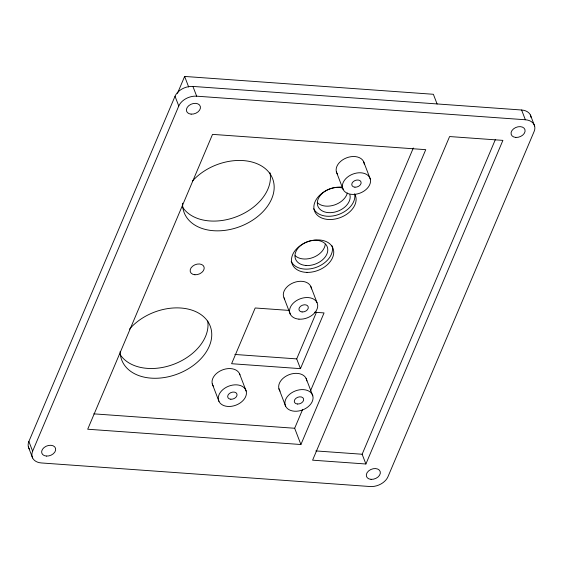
<?xml version="1.0" encoding="UTF-8"?>
<svg xmlns="http://www.w3.org/2000/svg" width="563" height="563" viewBox="0 0 563 563"><rect width="100%" height="100%" fill="white"/><g stroke="black" fill="none" stroke-linecap="round" stroke-linejoin="round"><path stroke-width="0.84" d="M29.558 449.365A14.575 10.162 -21 0 1 28.882 441.455L175.023 96.259A14.575 10.162 -21 0 1 192.919 86.428L521.612 110.003A14.575 10.162 -21 0 1 531.106 117.54M177.436 93.43L184.629 76.441L433.369 94.281L437.113 104.035M32.626 451.209L178.774 106.013A14.575 10.162 -21 0 1 196.663 96.182L525.356 119.757A14.575 10.162 -21 0 1 534.118 131.496L387.977 476.692A14.575 10.162 -21 0 1 370.081 486.531L41.388 462.955A14.575 10.162 -21 0 1 32.626 451.209L28.882 441.455M289.192 310.417L255.201 307.982L231.604 363.712L300.452 368.652L296.708 358.898L316.54 312.05M300.452 368.652L324.049 312.915L314.464 312.233M300.909 444.517L425.741 149.659L212.532 134.374L87.701 429.224L300.909 444.517L294.667 428.26L302.556 409.625M310.445 390.996L413.326 147.985M365.894 463.996L502.9 140.377L449.598 136.549L312.592 460.175L365.894 463.996L362.143 454.242L495.384 139.518M234.834 354.458L296.708 358.898M93.747 413.847L294.667 428.26M315.836 450.921L362.143 454.242M530.395 114.979L534.618 125.978M521.612 110.003L525.356 119.757M363.564 161.525L370.278 179.027A14.575 10.162 -21 0 1 351.889 194.383A14.575 10.162 -21 0 1 347.195 177.373A14.575 10.162 -21 0 1 370.278 179.027M336.392 171.905L343.099 189.4M310.769 286.37L317.011 302.627M284.005 297.855L290.248 314.112M306.096 378.357L312.81 395.859A14.575 10.162 -21 0 1 294.421 411.215A14.575 10.162 -21 0 1 289.727 394.206A14.575 10.162 -21 0 1 312.81 395.859M192.919 86.428L196.663 96.182M184.629 76.441L188.682 87.012M175.023 96.259L178.774 106.013M278.917 388.73L285.631 406.233M239.465 373.579L246.179 391.081A14.575 10.162 -21 0 1 227.79 406.437A14.575 10.162 -21 0 1 223.103 389.427A14.575 10.162 -21 0 1 246.179 391.081M212.293 383.959L219.007 401.454M28.382 446.98L32.605 457.979M349.869 194.714A17.003 11.858 -21 0 1 332.62 212.49A17.003 11.858 -21 0 1 318.194 198.929A17.003 11.858 -21 0 1 342.909 188.176M347.357 193.003A17.003 11.858 -21 0 1 334.401 204.995A17.003 11.858 -21 0 1 317.553 202.842M325.259 244.215A17.003 11.858 -21 0 1 313.077 257.481A17.003 11.858 -21 0 1 295.174 255.701M354.634 193.841A21.866 15.243 -21 0 1 338.701 214.461A21.866 15.243 -21 0 1 313.711 208.753M355.021 194.58A21.866 15.243 -21 0 1 337.23 218.564A21.866 15.243 -21 0 1 313.992 205.396A21.866 15.243 -21 0 1 341.84 187.113M332.022 245.785A21.866 15.243 -21 0 1 316.695 267.179A21.866 15.243 -21 0 1 291.17 261.26M284.695 299.002A14.575 10.162 -21 0 1 293.879 282.57A14.575 10.162 -21 0 1 311.452 288.939M129.469 329.165A47.376 33.027 -21 0 1 203.391 316.49A47.376 33.027 -21 0 1 179.745 373.135A47.376 33.027 -21 0 1 120.186 351.403M207.712 321.03A47.376 33.027 -21 0 1 173.946 364.198A47.376 33.027 -21 0 1 120.109 354.472M269.973 172.742A47.376 33.027 -21 0 1 236.939 216.551A47.376 33.027 -21 0 1 182.525 207.05M192.405 181.138A47.376 33.027 -21 0 1 266.32 169.526A47.376 33.027 -21 0 1 241.253 226.08A47.376 33.027 -21 0 1 182.616 203.229M280.092 391.123A14.575 10.162 -21 0 1 289.136 374.669A14.575 10.162 -21 0 1 306.8 380.926M213.461 386.345A14.575 10.162 -21 0 1 221.625 370.25A14.575 10.162 -21 0 1 239.944 374.824M337.561 174.291A14.575 10.162 -21 0 1 346.604 157.837A14.575 10.162 -21 0 1 364.275 164.093M371.038 479.352A7.291 5.081 -21 0 0 380.236 471.681A7.291 5.081 -21 0 0 368.695 470.851A7.291 5.081 -21 0 0 371.038 479.352M515.799 137.428A7.291 5.081 -21 0 0 524.99 129.75A7.291 5.081 -21 0 0 513.456 128.92A7.291 5.081 -21 0 0 515.799 137.428M191.139 114.141A7.291 5.081 -21 0 0 200.337 106.463A7.291 5.081 -21 0 0 188.795 105.64A7.291 5.081 -21 0 0 191.139 114.141M46.377 456.072A7.291 5.081 -21 0 0 55.575 448.394A7.291 5.081 -21 0 0 44.034 447.571A7.291 5.081 -21 0 0 46.377 456.072M194.897 274.758A7.291 5.081 -21 0 0 204.088 267.08A7.291 5.081 -21 0 0 192.553 266.25A7.291 5.081 -21 0 0 194.897 274.758M306.033 265.483A17.003 11.858 -21 0 0 327.49 247.572A17.003 11.858 -21 0 0 300.565 245.644A17.003 11.858 -21 0 0 306.033 265.483M307.004 272.393A21.866 15.243 -21 0 0 333.057 248.41A21.866 15.243 -21 0 0 297.771 247.657A21.866 15.243 -21 0 0 307.004 272.393M354.929 187.19A4.856 3.385 -21 0 0 361.059 182.074A4.856 3.385 -21 0 0 353.367 181.518A4.856 3.385 -21 0 0 354.929 187.19M298.967 319.151A14.575 10.162 -21 0 0 317.476 303.872A14.575 10.162 -21 0 0 294.449 302.085A14.575 10.162 -21 0 0 298.967 319.151M302.106 311.965A4.856 3.385 -21 0 0 308.235 306.849A4.856 3.385 -21 0 0 300.543 306.293A4.856 3.385 -21 0 0 302.106 311.965M230.837 399.244A4.856 3.385 -21 0 0 236.967 394.128A4.856 3.385 -21 0 0 229.275 393.572A4.856 3.385 -21 0 0 230.837 399.244M297.461 404.023A4.856 3.385 -21 0 0 303.591 398.907A4.856 3.385 -21 0 0 295.899 398.351A4.856 3.385 -21 0 0 297.461 404.023"/></g></svg>
